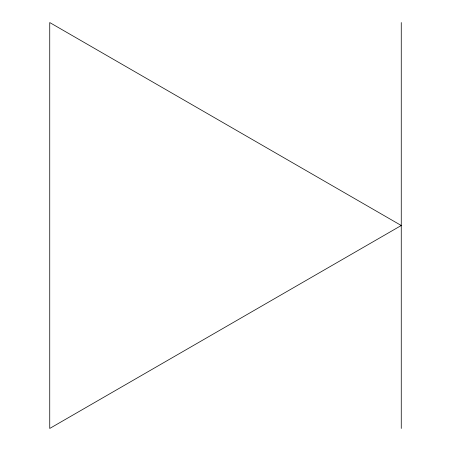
<?xml version="1.0" encoding="UTF-8"?>
<svg xmlns="http://www.w3.org/2000/svg" width="451" height="451" viewBox="0 0 451 451"><rect width="100%" height="100%" fill="white"/><g stroke="black" fill="none" stroke-linecap="round" stroke-linejoin="round"><path stroke-width="0.68" d="M401.26 22.55L401.26 428.45M401.26 225.5L49.74 428.45L49.74 22.55L401.26 225.5"/></g></svg>
